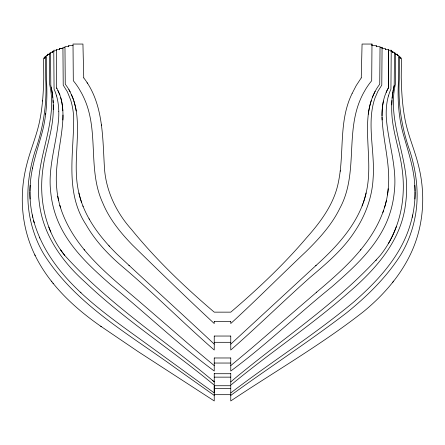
<?xml version="1.0" encoding="UTF-8"?>
<svg xmlns="http://www.w3.org/2000/svg" width="445" height="445" viewBox="0 0 445 445"><rect width="100%" height="100%" fill="white"/><g stroke="black" fill="none" stroke-linecap="round" stroke-linejoin="round"><path stroke-width="0.67" d="M361.251 77.886L362.069 44.049L371.987 44.049L371.697 80.712L371.314 81.185A70.165 70.165 0 0 0 369.823 83.087A72.413 72.413 0 0 0 368.744 84.544A74.059 74.059 0 0 0 367.036 87.036A75.8 75.8 0 0 0 365.74 89.072L363.343 93.272A83.315 83.315 0 0 0 362.508 94.885L361.713 96.515A80.957 80.957 0 0 0 360.951 98.161C345.103 133.055 358.492 174.167 339.796 208.371C331.686 225.042 318.954 238.859 305.86 251.748C280.667 275.505 256.303 300.136 230.76 323.521L230.76 321.529M371.976 45.39L371.987 44.049M376.565 46.803L376.576 45.418L371.948 45.418M380.091 47.315L382.077 47.315L381.782 85.129L377.905 91.275L375.024 97.917A57.922 57.922 0 0 0 374.395 99.797A60.186 60.186 0 0 0 373.828 101.699A62.122 62.122 0 0 0 373.483 102.979L373.166 104.269A70.249 70.249 0 0 0 372.738 106.222L372.365 108.185A77.981 77.981 0 0 0 371.853 111.484A89.495 89.495 0 0 0 371.314 116.807C369.951 137.522 374.734 158.125 373.088 178.845C372.037 197.908 365.034 216.315 354.376 232.045C342.706 249.951 326.146 263.768 310.031 277.474C283.259 301.271 257.727 326.424 230.76 350.015L230.76 336.075M382.071 48.327L382.077 47.315M385.359 49.751L385.37 48.36L382.06 48.36M385.353 49.373L388.657 49.373L388.351 88.004A39.755 39.755 0 0 0 387.028 90.474L385.142 94.963A45.918 45.918 0 0 0 384.491 96.943L384.291 97.616A51.114 51.114 0 0 0 383.44 100.998L383.162 102.372A59.407 59.407 0 0 0 382.617 105.849L382.528 106.55A67.401 67.401 0 0 0 382.316 108.658L382.16 110.777A83.582 83.582 0 0 0 382.032 115.739A92.343 92.343 0 0 0 382.049 117.163A100.676 100.676 0 0 0 382.083 118.576C383.228 142.038 390.688 165.078 388.218 188.725A95.881 95.881 0 0 1 387.845 192.196A91.014 91.014 0 0 1 387.45 194.96L387.222 196.34A85.996 85.996 0 0 1 386.41 200.445A84.678 84.678 0 0 1 385.926 202.481A93.511 93.511 0 0 1 385.392 204.505L385.209 205.178A91.62 91.62 0 0 1 384.408 207.86L383.529 210.518A97.844 97.844 0 0 1 382.822 212.493C370.385 245.924 342.689 270.104 316.211 292.526M388.657 49.373L388.351 88.004L387.028 90.474A41.129 41.129 0 0 0 386.16 92.371M388.585 50.24L391.233 50.24L390.927 89.134A49.039 49.039 0 0 0 390.065 91.158A50.407 50.407 0 0 0 388.641 95.263L388.435 95.953M391.227 51.27L391.233 50.24M392.757 52.694L392.768 51.303L390.782 51.303M230.76 381.855C280.645 339.769 336.42 304.13 380.303 255.363A98.49 98.49 0 0 0 384.347 249.934A98.556 98.556 0 0 0 388.402 243.554A102.072 102.072 0 0 0 390.604 239.577A106.299 106.299 0 0 0 392.306 236.178L392.635 235.494A106.9 106.9 0 0 0 394.198 232.017A106.856 106.856 0 0 0 395.077 229.904L395.355 229.197A107.295 107.295 0 0 0 396.178 227.056C403.048 208.755 404.772 188.747 402.169 169.428C399.643 149.014 391.561 129.467 391.711 108.686A107.067 107.067 0 0 1 391.739 104.92A106.945 106.945 0 0 1 391.789 103.418A98.295 98.295 0 0 1 391.9 101.16L392.006 99.658A100.837 100.837 0 0 1 392.134 98.156A93.266 93.266 0 0 1 392.368 95.903A93.194 93.194 0 0 1 392.657 93.661L393.002 91.425A88.538 88.538 0 0 1 394.198 85.49L394.465 52.393L392.473 52.393M397.341 55.625L397.352 54.262L395.683 54.262M397.341 55.297L397.352 54.262L395.355 54.262M399.449 56.126L399.26 79.866C397.902 104.241 401.863 128.616 410.051 151.573C416.904 173.561 419.568 197.285 414.49 219.941A116.629 116.629 0 0 1 413.366 224.692A115.711 115.711 0 0 1 412.715 227.111L412.259 228.691A114.693 114.693 0 0 1 411.53 231.044L410.218 234.921A112.852 112.852 0 0 1 406.507 244.005A108.875 108.875 0 0 1 403.214 250.557A104.008 104.008 0 0 1 402.43 251.976A110.293 110.293 0 0 1 400.789 254.779C386.572 277.196 367.331 296.053 346.789 312.674C309.108 341.615 269.169 367.459 230.76 395.41M400.417 58.473L400.428 57.121L399.098 57.121M100.704 326.207L138.167 351.633L214.24 400.951L214.24 385.765L214.24 392.929L143.969 341.971C100.62 310.493 50.474 276.957 34.226 222.795A114.026 114.026 0 0 1 33.581 220.459L32.802 217.316A111.384 111.384 0 0 1 32.279 214.952A112.357 112.357 0 0 1 31.378 210.19L31.011 207.804A105.799 105.799 0 0 1 30.115 199.004A104.62 104.62 0 0 1 29.949 191.789L29.96 190.988A112.413 112.413 0 0 1 30.06 187.779A114.476 114.476 0 0 1 30.199 185.381C31.189 166.853 37.608 149.309 42.397 131.559C46.63 114.994 47.515 97.733 46.502 80.717L46.302 55.33L47.632 55.33M61.082 250.552L60.654 249.934A96.977 96.977 0 0 1 58.167 246.146A99.402 99.402 0 0 1 56.22 242.903A102.061 102.061 0 0 1 54.045 238.904A103.83 103.83 0 0 1 52.365 235.494A106.861 106.861 0 0 1 50.802 232.017A106.934 106.934 0 0 1 49.923 229.904L49.645 229.197A107.345 107.345 0 0 1 48.822 227.056C41.952 208.755 40.228 188.747 42.831 169.428C45.357 149.014 53.439 129.467 53.289 108.686A107.067 107.067 0 0 0 53.261 104.92A107.028 107.028 0 0 0 53.183 102.662A98.295 98.295 0 0 0 53.1 101.16L52.994 99.658A100.837 100.837 0 0 0 52.794 97.405A93.266 93.266 0 0 0 52.632 95.903A93.194 93.194 0 0 0 52.343 93.661L51.998 91.425A88.872 88.872 0 0 0 51.598 89.195L51.297 87.71A89.106 89.106 0 0 0 50.802 85.49L50.535 52.393L52.527 52.393M214.24 365.612L192.963 347.829L139.435 301.56C109.692 276.128 76.368 250.457 62.178 212.499A97.839 97.839 0 0 1 61.471 210.513L60.592 207.86A91.631 91.631 0 0 1 59.791 205.178L59.608 204.505A93.511 93.511 0 0 1 58.907 201.802A84.711 84.711 0 0 1 58.595 200.445A86.069 86.069 0 0 1 57.778 196.34L57.55 194.966A91.03 91.03 0 0 1 57.155 192.201A95.809 95.809 0 0 1 56.782 188.725C54.312 165.078 61.777 142.038 62.917 118.581A100.676 100.676 0 0 0 62.962 116.451A92.427 92.427 0 0 0 62.968 115.033A83.582 83.582 0 0 0 62.84 110.777L62.684 108.658A67.406 67.406 0 0 0 62.472 106.55L62.383 105.849A59.407 59.407 0 0 0 61.838 102.372L61.56 100.998A51.114 51.114 0 0 0 60.709 97.616L60.509 96.949A45.946 45.946 0 0 0 59.858 94.963L56.649 88.01L56.343 49.373L59.647 49.373M352.117 93.483C338.439 121.196 344.53 152.924 338.395 182.233C334.206 203.771 320.812 221.788 306.522 237.808C283.576 264.814 257.7 289.167 230.771 312.151L214.251 312.156C184.464 286.808 156.056 259.646 131.342 229.264C116.662 212.866 106.633 192.19 104.608 170.146C102.45 138.857 104.108 104.163 83.755 77.903M101.388 326.691C73.063 307.072 46.742 282.336 32.708 250.285A118.214 118.214 0 0 1 31.729 247.954C20.848 221.638 19.591 191.84 26.8 164.394C30.572 149.209 37.113 134.802 39.972 119.371C42.653 105.637 43.454 91.62 43.755 77.658L43.593 58.078L44.928 58.073M42.536 101.076L42.614 100.236M45.635 114.287L45.729 113.492M340.258 171.264L340.325 170.708M376.07 46.625L380.036 46.625L379.735 84.233L378.567 85.802A47.504 47.504 0 0 0 377.466 87.404A49.306 49.306 0 0 0 376.108 89.606A51.559 51.559 0 0 0 374.868 91.87L372.721 96.565A60.848 60.848 0 0 0 371.386 100.22A66.283 66.283 0 0 0 370.997 101.454A67.484 67.484 0 0 0 370.279 103.952L369.511 107.123A79.994 79.994 0 0 0 368.666 111.617A87.609 87.609 0 0 0 368.288 114.209C365.278 140.603 372.459 167.481 365.951 193.619A88.038 88.038 0 0 1 364.989 197.374A85.312 85.312 0 0 1 364.444 199.232A87.704 87.704 0 0 1 363.448 202.303L363.014 203.521A90.691 90.691 0 0 1 362.102 205.935C352.59 229.792 334.456 248.822 315.677 265.776M32.424 168.677L32.58 167.893M397.368 55.33L398.698 55.33L398.498 80.717C397.468 98 398.403 115.533 402.797 132.332C407.592 149.809 413.817 167.12 414.801 185.381A114.465 114.465 0 0 1 414.94 187.779A112.413 112.413 0 0 1 415.04 190.988L415.051 191.789A104.62 104.62 0 0 1 414.885 199.004A105.799 105.799 0 0 1 413.989 207.804L413.622 210.19A112.324 112.324 0 0 1 412.721 214.952A111.439 111.439 0 0 1 412.198 217.316L411.419 220.459A114.131 114.131 0 0 1 410.774 222.795C401.907 255.002 378.406 280.356 353.903 301.86C314.687 334.601 271.311 361.907 230.76 392.929M388.435 95.953L388.246 96.648A54.518 54.518 0 0 0 387.723 98.734A58.145 58.145 0 0 0 386.733 104.353L386.649 105.059A66.639 66.639 0 0 0 386.382 107.896A69.053 69.053 0 0 0 386.293 109.32A72.418 72.418 0 0 0 386.232 110.744A75.928 75.928 0 0 0 386.204 112.173A86.775 86.775 0 0 0 386.366 118.609C388.34 143.262 397.346 167.376 394.253 192.379A99.775 99.775 0 0 1 394.02 194.515L393.836 195.939A102.584 102.584 0 0 1 393.525 198.07L393.291 199.488A102.205 102.205 0 0 1 392.907 201.607L392.624 203.015A101.032 101.032 0 0 1 391.834 206.519L391.483 207.915A99.085 99.085 0 0 1 390.521 211.369L390.098 212.743A96.854 96.854 0 0 1 385.737 224.113C373.939 249.74 352.401 268.875 331.542 287.086C297.477 314.515 265.977 345.059 230.76 371.041L230.76 358.003M352.117 93.483L356.206 85.585L361.245 77.903M230.76 385.765L230.76 400.951C275.144 371.291 321.618 344.513 363.665 311.517C383.901 294.851 401.685 274.454 412.293 250.285A118.259 118.259 0 0 0 413.272 247.954C424.152 221.638 425.409 191.84 418.2 164.394C414.428 149.209 407.887 134.802 405.028 119.371C402.347 105.637 401.546 91.62 401.245 77.658L401.407 58.078L400.072 58.073M393.653 281.101L392.612 282.419M360.511 250.057L360.956 249.512M375.925 260.52L376.426 259.958M230.76 344.13L316.156 265.342M316.745 292.076L252.037 347.829L230.76 365.612M73.052 45.418L68.424 45.418L68.435 46.803M68.931 46.625L64.964 46.625L65.265 84.233L66.433 85.802A47.509 47.509 0 0 1 67.534 87.404A49.328 49.328 0 0 1 68.892 89.606A51.603 51.603 0 0 1 69.832 91.297L72.752 97.772A61.388 61.388 0 0 1 73.408 99.602A66.283 66.283 0 0 1 74.004 101.454A67.484 67.484 0 0 1 74.721 103.952L75.489 107.123A78.153 78.153 0 0 1 76.006 109.687L76.234 110.972A87.587 87.587 0 0 1 76.712 114.209C79.705 140.392 72.635 167.031 78.904 192.991A88.755 88.755 0 0 0 79.839 196.751A85.312 85.312 0 0 0 80.556 199.238A87.76 87.76 0 0 0 81.552 202.303L81.986 203.521A90.652 90.652 0 0 0 82.898 205.935C90.174 224.274 102.767 239.927 116.601 253.761C148.953 284.082 181.933 313.753 214.24 344.13M64.909 47.315L62.923 47.315L63.218 85.129L67.395 91.859L70.605 99.797A60.186 60.186 0 0 1 70.989 101.06A62.122 62.122 0 0 1 71.517 102.979L71.834 104.269A70.243 70.243 0 0 1 72.262 106.222L72.635 108.185A77.981 77.981 0 0 1 73.052 110.822A89.339 89.339 0 0 1 73.686 116.807C74.048 153.008 64.525 192.073 86.03 224.653C94.969 240.328 107.39 253.706 121.001 265.426C153.124 292.46 182.584 322.453 214.24 350.015L214.24 336.075M59.63 48.36L62.901 48.36L59.63 48.36L59.641 49.751M56.415 50.24L53.767 50.24L54.073 89.134A49.039 49.039 0 0 1 54.935 91.158A50.407 50.407 0 0 1 56.359 95.263L56.565 95.953M52.243 52.694L52.232 51.303L53.745 51.303M52.232 51.303L54.218 51.303M50.669 53.166L49.339 53.166L49.59 84.144C58.306 121.607 36.162 156.712 38.509 193.987A105.56 105.56 0 0 0 38.643 196.29L38.76 197.825A105.904 105.904 0 0 0 39.154 201.663A105.649 105.649 0 0 0 39.455 203.96C43.282 235.082 62.233 261.743 85.145 282.136C125.09 320.183 171.92 349.915 214.24 385.147L214.24 373.31M394.331 53.166L395.655 53.166L395.41 84.144C386.694 121.607 408.827 156.718 406.491 193.987A105.56 105.56 0 0 1 406.357 196.29L406.241 197.825A105.904 105.904 0 0 1 405.846 201.663A105.649 105.649 0 0 1 405.545 203.96C401.357 240.739 375.524 269.42 348.613 292.543C311.055 325.545 269.225 353.241 230.76 385.147L230.76 373.31M47.66 55.625L47.648 54.262L49.317 54.262M47.648 54.262L49.645 54.262M44.583 58.473L44.572 57.121L45.529 57.121M44.572 57.121L45.902 57.121M214.268 321.496L230.733 321.496M214.268 336.042L230.733 336.042M214.268 342.311L230.733 342.311M214.268 357.975L230.733 357.975M214.268 363.042L230.733 363.042M214.268 373.717L230.733 373.717M214.268 377.149L230.733 377.149M214.268 385.732L230.733 385.732M214.268 388.552L230.733 388.552M214.268 394.682L230.733 394.682M214.24 395.41L175.319 367.865C128.961 334.228 75.806 304.447 44.211 254.779A108.196 108.196 0 0 1 41.396 249.84A108.875 108.875 0 0 1 38.492 244.005A112.852 112.852 0 0 1 34.788 234.921L33.47 231.044A114.693 114.693 0 0 1 32.741 228.691L32.285 227.111A115.711 115.711 0 0 1 31.645 224.736A116.562 116.562 0 0 1 30.521 219.991M212.365 380.303L214.24 381.855C164.355 339.785 108.558 304.141 64.697 255.363A98.478 98.478 0 0 1 60.654 249.934M128.844 265.342L129.323 265.776M80.439 292.17L81.018 292.721M108.903 245.707L109.348 246.191M84.044 249.512L84.489 250.057M52.911 283.076L53.439 283.732M51.347 281.101L51.865 281.763M87.064 82.737L87.387 83.248M56.649 88.01L56.999 88.616M89.05 218.79L89.373 219.357M34.81 254.868L35.177 255.625M39.394 237.285L39.716 238.031M82.898 205.935L83.137 206.536M56.565 95.953L56.754 96.648A54.518 54.518 0 0 1 57.277 98.734A58.145 58.145 0 0 1 58.267 104.353L58.351 105.059A66.639 66.639 0 0 1 58.562 107.184A69.053 69.053 0 0 1 58.668 108.608A72.418 72.418 0 0 1 58.74 110.032A75.928 75.928 0 0 1 58.785 111.456M30.51 219.941C25.432 197.285 28.096 173.561 34.949 151.573C43.165 128.622 47.081 104.236 45.74 79.866L45.551 56.126M101.571 124.85L101.655 125.546M83.749 77.886L82.931 44.049L73.013 44.049L73.303 80.717L73.686 81.185A70.165 70.165 0 0 1 74.816 82.609A74.588 74.588 0 0 1 75.9 84.055L76.256 84.544A74.059 74.059 0 0 1 77.964 87.036A75.8 75.8 0 0 1 79.26 89.072L81.658 93.272A83.321 83.321 0 0 1 82.492 94.885L83.287 96.515A80.957 80.957 0 0 1 84.049 98.161C99.324 131.219 87.387 169.723 102.712 202.848C109.298 218.923 120.417 232.613 132.41 244.978C159.444 271.4 186.511 297.822 214.24 323.521L214.24 321.529M214.24 358.003L214.24 371.041C178.111 344.291 145.665 313.019 110.761 284.744C90.825 267.25 70.527 248.638 59.268 224.113A96.854 96.854 0 0 1 54.902 212.743L54.479 211.369A99.085 99.085 0 0 1 53.517 207.915L53.166 206.519A101.032 101.032 0 0 1 52.377 203.02L52.093 201.607A102.205 102.205 0 0 1 51.709 199.488L51.475 198.07A102.584 102.584 0 0 1 51.164 195.939L50.98 194.515A99.775 99.775 0 0 1 50.747 192.379C47.66 167.376 56.654 143.262 58.64 118.609A86.775 86.775 0 0 0 58.79 111.456M414.801 185.381A114.387 114.387 0 0 1 414.94 187.779A112.396 112.396 0 0 1 415.04 190.983M412.721 214.952A111.378 111.378 0 0 1 412.198 217.316M34.226 222.795A114.126 114.126 0 0 1 33.581 220.459M30.199 185.381A114.387 114.387 0 0 0 30.06 187.779A112.468 112.468 0 0 0 29.96 190.988M415.051 191.789A104.614 104.614 0 0 1 414.885 199.004M32.802 217.316A111.45 111.45 0 0 1 32.279 214.952M30.115 199.004A104.597 104.597 0 0 1 29.949 191.789M394.198 85.49A89.106 89.106 0 0 0 393.703 87.71L393.402 89.189A88.867 88.867 0 0 0 393.002 91.425M391.739 104.92A107.006 107.006 0 0 1 391.789 103.418A97.522 97.522 0 0 1 391.95 100.409M388.402 243.554A102.061 102.061 0 0 0 390.955 238.904A103.83 103.83 0 0 0 392.635 235.494A106.934 106.934 0 0 0 395.077 229.904L395.355 229.197A108.074 108.074 0 0 0 396.439 226.338M64.697 255.358A97.928 97.928 0 0 1 61.082 250.552M48.822 227.056A107.295 107.295 0 0 0 49.645 229.197L49.929 229.904A106.828 106.828 0 0 0 50.802 232.017M392.134 98.156A93.572 93.572 0 0 1 392.879 92.171M53.261 104.92A105.865 105.865 0 0 1 53.278 109.442M53.05 100.409A97.483 97.483 0 0 1 53.183 102.662M52.794 97.405A93.317 93.317 0 0 0 52.632 95.903A93.294 93.294 0 0 0 52.121 92.171A90.257 90.257 0 0 0 51.297 87.71M388.218 188.725A95.809 95.809 0 0 1 387.845 192.196A91.03 91.03 0 0 1 387.45 194.96M386.405 200.445A84.711 84.711 0 0 1 385.926 202.481A93.428 93.428 0 0 1 385.392 204.505M385.209 205.178A91.598 91.598 0 0 1 384.408 207.86M383.529 210.518A97.839 97.839 0 0 1 382.822 212.493M60.592 207.86A91.598 91.598 0 0 1 59.791 205.178M58.59 200.445A86.03 86.03 0 0 1 57.778 196.34M62.968 115.033A92.388 92.388 0 0 1 62.962 116.451A100.425 100.425 0 0 1 62.862 119.994M57.972 90.474A41.129 41.129 0 0 1 58.84 92.371M383.44 100.998A54.969 54.969 0 0 0 383.162 102.372A58.94 58.94 0 0 0 382.617 105.849A67.829 67.829 0 0 0 382.211 110.071A74.56 74.56 0 0 0 382.127 111.484A83.604 83.604 0 0 0 382.032 115.739M382.138 119.994A100.437 100.437 0 0 1 382.049 117.163M62.84 110.777A74.526 74.526 0 0 0 62.745 109.364A67.846 67.846 0 0 0 62.294 105.148A58.801 58.801 0 0 0 61.705 101.688A54.935 54.935 0 0 0 61.404 100.32L61.243 99.636A51.264 51.264 0 0 0 60.709 97.616M59.113 93.011A43.938 43.938 0 0 1 59.858 94.963M372.482 97.171A57.255 57.255 0 0 1 373.472 94.779M368.288 114.209A87.587 87.587 0 0 1 368.766 110.972L368.994 109.687A78.153 78.153 0 0 1 369.511 107.123A70.455 70.455 0 0 1 370.991 101.454A66.361 66.361 0 0 1 371.386 100.22M366.096 192.991A88.755 88.755 0 0 1 364.989 197.374A85.268 85.268 0 0 1 364.444 199.232A87.737 87.737 0 0 1 363.448 202.303M363.014 203.521A90.68 90.68 0 0 1 362.102 205.935M81.552 202.303A87.704 87.704 0 0 1 80.556 199.238A85.251 85.251 0 0 1 79.839 196.751A88.794 88.794 0 0 1 78.904 192.991M73.408 99.602A60.848 60.848 0 0 0 72.279 96.571A57.255 57.255 0 0 0 71.528 94.779M68.892 89.606A51.559 51.559 0 0 1 70.132 91.87M375.168 91.297A52.009 52.009 0 0 0 374.29 93.022A54.34 54.34 0 0 0 373.739 94.19M73.831 100.831A73.798 73.798 0 0 1 76.217 110.977M392.768 51.303L392.763 52.36L392.768 51.303"/></g></svg>
